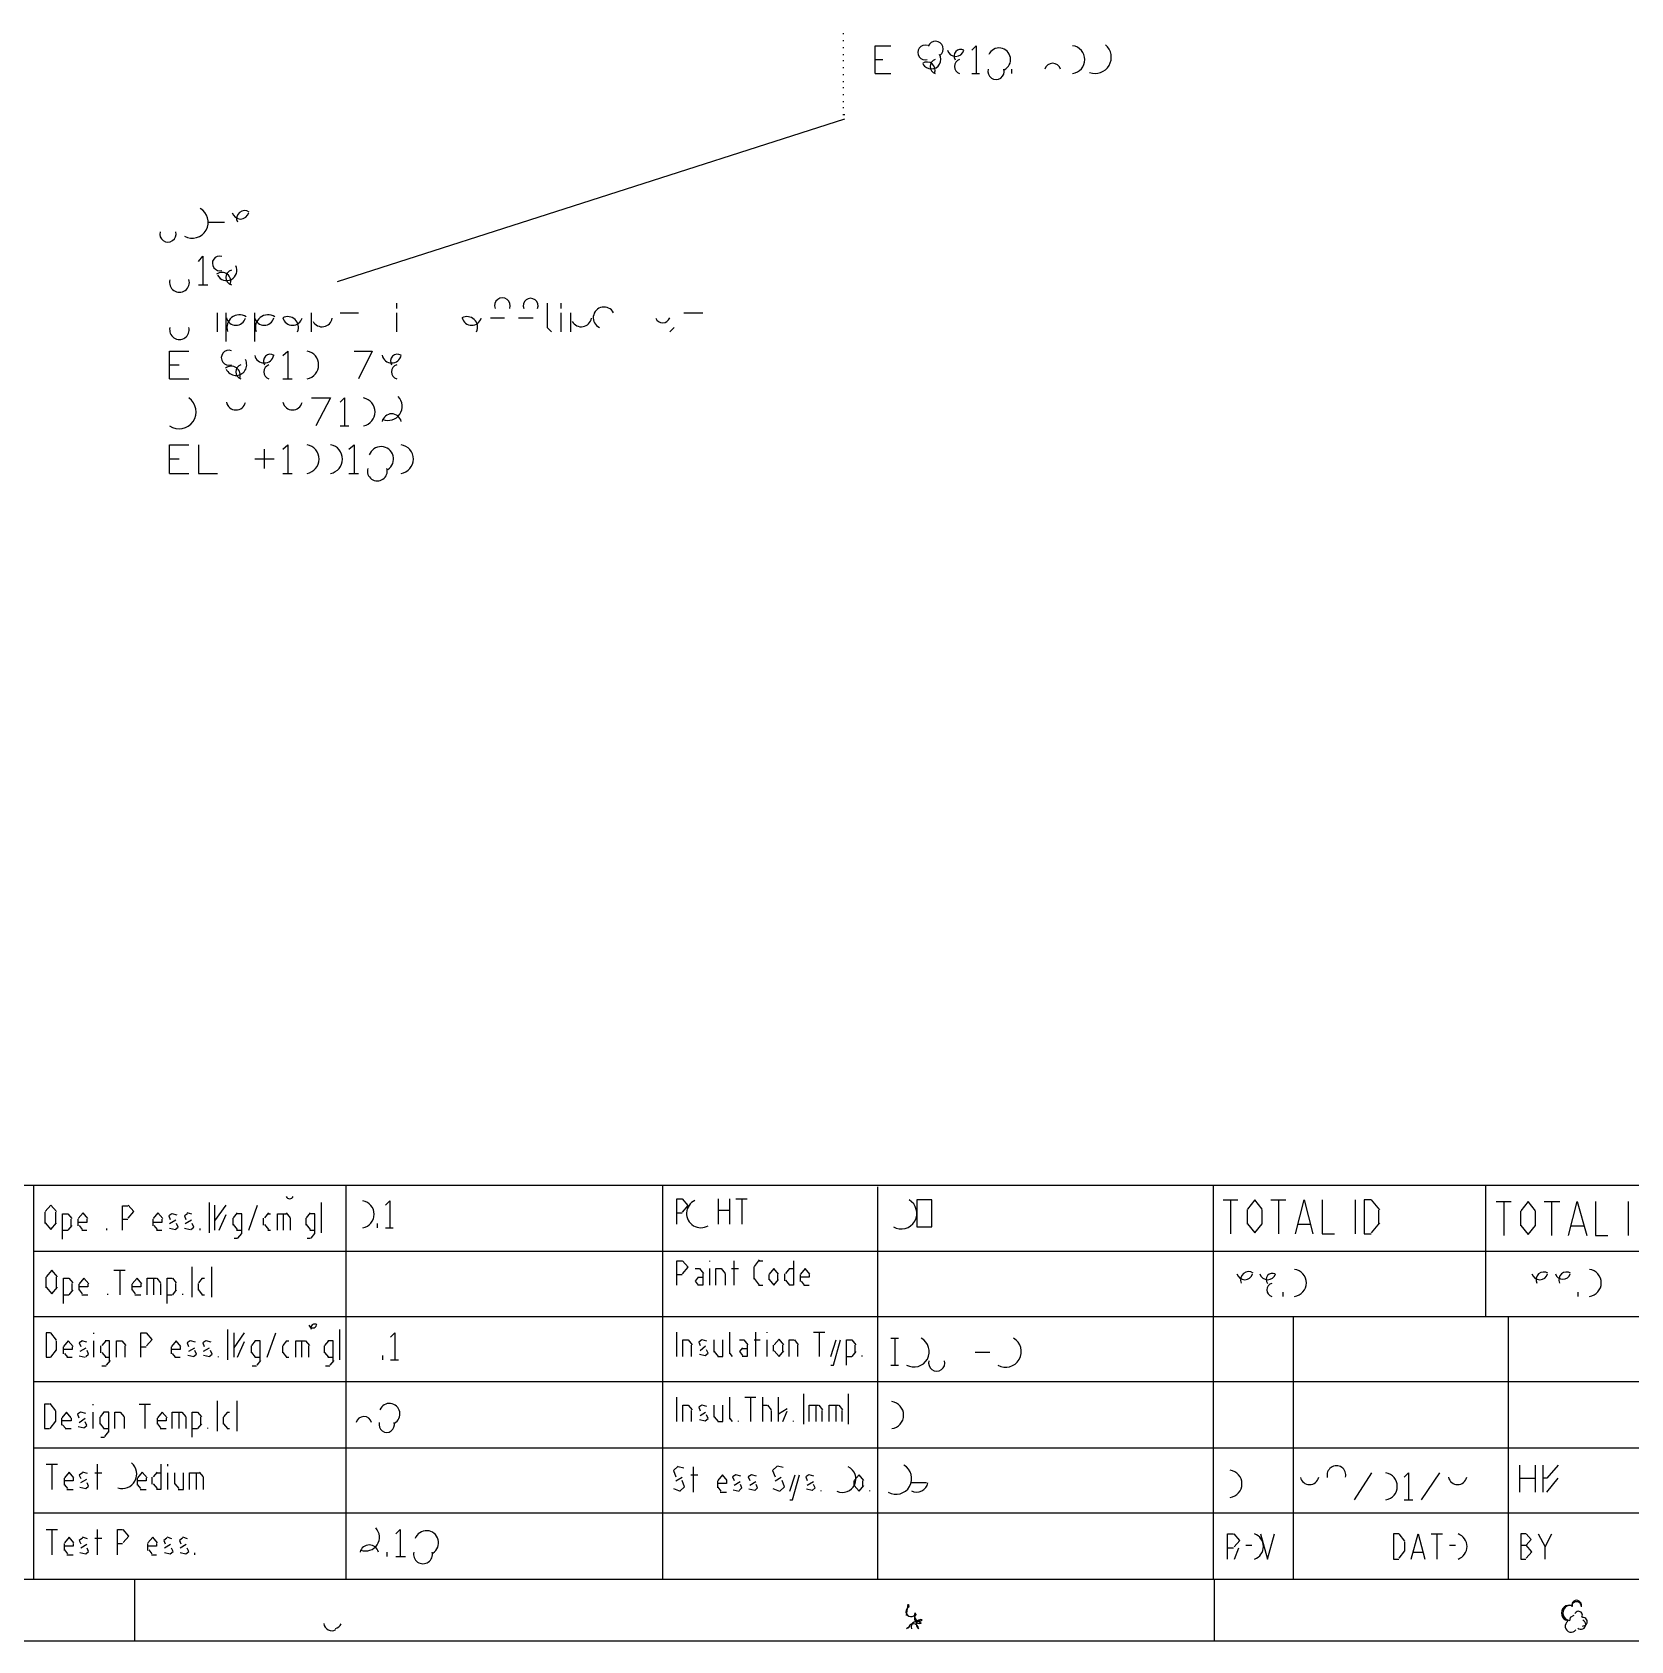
# Model space of a CAD drawing. Header units: millimetres. Extents: x 35 to 1147, y 31 to 824.
# Drawn here: x 318.5 to 539, y 31 to 252.9 of the extents above; entities that cross this region are included whole.
import ezdxf

# ---------------------------------------------------------------- set-up
doc = ezdxf.new("R2010")
doc.units = ezdxf.units.MM
for name, color, linetype in [('ARCS', 4, 'Continuous'), ('CURVES', 6, 'Continuous'), ('LINES', 7, 'Continuous'), ('RECTANGLES', 3, 'Continuous')]:
    doc.layers.add(name, color=color, linetype=linetype)

msp = doc.modelspace()

# ---------------------------------------------------------------- linework, layer by layer
at = {"layer": 'ARCS'}
for centre, radius, start, end in [((310.33, 337.69), 134.11, 150.0914, 150.0914), ((544.81, 252.76), 136.52, 150.049, 150.049), ((485.74, 286.93), 68.24, 150.0083, 150.0083), ((488.89, 259.3), 59.66, 150.2766, 150.2766), ((463.36, 274.69), 29.82, 149.4614, 149.4614), ((441.7, 250.15), 1.01, 72.1213, 286.8584), ((443.11, 250.63), 1.07, 307.2348, 157.9321), ((461.8, 249.16), 1.93, 277.125, 82.875), ((465.13, 249.49), 2.24, 250.2011, 49.6669), ((430.45, 240.97), 9.43, 210.4008, 210.4008), ((430.51, 240.85), 9.48, 210.2173, 210.2173), ((430.69, 240.73), 9.43, 210.4008, 210.4008), ((430.81, 240.37), 9.43, 210.4008, 210.4008), ((430.93, 240.64), 9.44, 210.5579, 210.5579), ((441.97, 247.72), 1.11, 336.6148, 124.1597), ((442.54, 249.19), 1.32, 208.9264, 31.185), ((443.38, 248.2), 1.01, 107.354, 252.646), ((445.9, 250.78), 1.18, 194.7436, 345.2564), ((446.59, 249.67), 0.917, 60.9454, 214.2157), ((446.74, 248.2), 1.01, 107.354, 252.646), ((451.9, 249.19), 1.58, 296.0535, 155.2976), ((459.28, 247.54), 1.12, 15.5241, 164.4759), ((451.48, 247.54), 1.12, 164.4759, 15.5241), ((426.31, 238.66), 4.73, 209.6547, 209.6547), ((426.34, 238.54), 4.76, 209.4759, 209.4759), ((426.55, 238.42), 4.73, 209.6547, 209.6547), ((426.67, 238.06), 4.73, 209.6547, 209.6547), ((426.79, 238.39), 4.71, 209.3379, 209.3379), ((342.31, 230.02), 7.29, 0.4716, 0.4716), ((345.91, 229.9), 3.57, 359.0371, 359.0371), ((342.31, 223.78), 7.23, 180.4755, 180.4755), ((333.88, 228.46), 1.95, 56.3099, 56.3099), ((334.51, 229.15), 0.895, 50.4403, 50.4403), ((342.34, 222.67), 6.06, 359.7164, 359.7164), ((340.6, 226.72), 2.2, 240.6422, 60.6422), ((350.71, 228.4), 1.95, 306.8699, 306.8699), ((333.85, 225.37), 1.88, 128.5169, 128.5169), ((333.4, 226.12), 0.865, 123.6901, 123.6901), ((338.68, 223.9), 3.6, 179.0452, 179.0452), ((347.26, 228.34), 1.18, 194.7436, 345.2564), ((347.83, 227.23), 1.11, 54.8658, 204.6769), ((350.68, 225.28), 1.9, 235.3048, 235.3048), ((351.16, 227.59), 0.89, 302.6192, 302.6192), ((337.24, 225.1), 1.12, 164.4759, 15.5241), ((345.28, 222.58), 2.88, 358.8065, 358.8065), ((350.05, 224.62), 0.872, 229.1849, 229.1849), ((336.22, 219.7), 3.06, 91.1233, 91.1233), ((336.34, 221.17), 1.47, 87.6627, 87.6627), ((342.28, 216.49), 6, 179.7135, 179.7135), ((344.38, 221.05), 1.01, 73.1416, 287.8787), ((348.34, 219.49), 3.09, 271.1124, 271.1124), ((344.71, 218.59), 1.21, 338.4287, 127.875), ((345.34, 220.09), 1.42, 208.706, 26.5651), ((346.3, 219.1), 1.06, 106.3895, 253.6105), ((339.25, 216.58), 2.97, 178.8427, 178.8427), ((338.83, 218.44), 1.37, 165.0686, 15.5928), ((348.22, 217.99), 1.47, 267.6627, 267.6627), ((383.38, 215.2), 1.08, 340.56, 199.44), ((387.28, 215.2), 1.03, 339.444, 200.556), ((346.63, 213.88), 1.37, 194.9314, 344.4072), ((347.11, 212.23), 1.73, 57.875, 198.9967), ((350.53, 213.88), 1.37, 195.5928, 345.0686), ((351.04, 212.23), 1.72, 56.9293, 199.29), ((353.77, 212.23), 1.48, 334.9831, 118.1416), ((354.43, 213.88), 1.37, 194.9314, 344.4072), ((358.51, 213.73), 1.43, 208.8557, 349.8245), ((378.49, 212.23), 1.48, 334.9831, 118.1416), ((379.15, 213.88), 1.37, 194.9314, 344.4072), ((394.27, 213.73), 1.43, 208.8557, 349.8245), ((397.39, 213.55), 1.48, 28.1416, 244.9831), ((405.49, 213.88), 1.03, 201.1613, 340.0169), ((338.83, 211.9), 1.35, 167.4712, 13.0919), ((345.64, 208.03), 1.03, 68.8387, 289.9831), ((356.08, 207.04), 1.95, 280.6197, 79.3803), ((345.97, 205.6), 1.26, 340.4269, 129.4007), ((346.63, 207.07), 1.48, 205.0169, 28.1416), ((347.62, 206.08), 1.01, 107.354, 252.646), ((350.53, 208.66), 1.35, 193.0919, 347.4712), ((351.37, 207.55), 0.957, 57.8043, 212.1957), ((351.52, 206.08), 1.03, 110.556, 249.444), ((368.11, 208.66), 1.35, 192.5288, 346.9081), ((368.92, 207.55), 0.962, 59.3493, 211.2637), ((369.1, 206.08), 1.01, 107.354, 252.646), ((338.8, 200.56), 2.33, 235.4915, 55.4915), ((363.88, 200.56), 1.95, 280.6197, 79.3803), ((367.6, 201.34), 1.96, 248.1986, 43.5312), ((346.63, 202.18), 1.35, 192.5288, 346.9081), ((354.43, 202.18), 1.35, 192.5288, 346.9081), ((368.11, 198.94), 1.35, 13.0919, 167.4712), ((356.08, 194.05), 2.01, 280.1543, 79.5401), ((359.32, 194.05), 2.01, 280.1543, 79.5401), ((366.64, 194.05), 1.72, 303.0707, 160.71), ((369.1, 194.05), 2, 278.4889, 81.2538), ((366.13, 192.4), 1.37, 164.4072, 14.9314), ((354.04, 92.5), 0.513, 200.556, 339.444), ((363.82, 89.86), 1.88, 279.1623, 80.8377), ((410.74, 89.95), 1.96, 114.121, 301.4768), ((438.4, 89.98), 2.15, 239.8586, 59.8586), ((492.4, 80.38), 1.88, 277.3524, 82.6476), ((533.08, 80.38), 1.88, 277.3524, 82.6476), ((485.77, 81.94), 1.12, 195.9454, 344.876), ((486.31, 80.83), 1.11, 54.8658, 204.6769), ((488.95, 81.94), 1.12, 195.124, 344.0546), ((489.61, 80.83), 0.879, 64.29, 216.4692), ((489.76, 79.42), 0.931, 104.9314, 255.0686), ((526.48, 81.94), 1.12, 195.5241, 344.4759), ((527.02, 80.83), 1.06, 56.3099, 206.5651), ((529.66, 81.94), 1.06, 196.3895, 343.6105), ((530.17, 80.83), 1.06, 57.8043, 205.9065), ((357.22, 74.74), 0.569, 198.4349, 341.5651), ((357.49, 74.17), 0.541, 55.3048, 200.2249), ((440.14, 70.9), 2.12, 241.2602, 61.2602), ((452.8, 70.9), 2.15, 239.8586, 59.8586), ((443.29, 69.34), 1.12, 164.0546, 15.124), ((367.81, 62.32), 1.44, 297.6995, 156.9487), ((436.84, 62.14), 1.88, 277.3524, 82.6476), ((364.27, 60.82), 1.12, 15.9454, 164.876), ((367.42, 60.82), 1.06, 163.6105, 16.3895), ((330.94, 54.01), 2, 252.7839, 49.8208), ((430.3, 53.32), 1.85, 245.0952, 65.0952), ((437.68, 53.38), 2.15, 239.8586, 59.8586), ((483.52, 52.66), 1.88, 277.3524, 82.6476), ((494.71, 53.86), 1.3, 193.707, 346.9081), ((498.43, 53.86), 1.3, 346.9081, 193.707), ((504.94, 52.3), 1.88, 279.1623, 80.8377), ((515.14, 53.86), 1.3, 193.3925, 346.6075), ((440.53, 53.11), 1.58, 243.0042, 348.6901), ((364.54, 45.28), 1.88, 249.0755, 43.4518), ((372.91, 44.53), 1.67, 302.125, 159.7751), ((486.52, 44.02), 1.84, 289.0256, 70.9744), ((514.6, 44.02), 1.84, 289.0256, 70.9744), ((365.02, 42.94), 1.3, 13.3925, 166.6075), ((372.43, 42.94), 1.3, 166.293, 13.0919), ((439.75, 35.05), 0.702, 109.7989, 339.7751), ((440.17, 35.92), 0.76, 171.573, 189.8658), ((530.53, 34.84), 1.07, 67.8906, 258.9965), ((530.71, 34.84), 1.05, 71.0296, 262.0928), ((531.55, 35.92), 0.671, 350.1342, 190.7843), ((531.55, 35.74), 0.663, 355.0303, 185.4403), ((359.86, 33.52), 1.12, 186.009, 299.3578), ((360.1, 33.85), 1.17, 283.0919, 333.4349), ((440.08, 32.62), 0.722, 4.7636, 175.2364), ((440.53, 32.92), 0.761, 37.3039, 199.179), ((440.89, 34.45), 0.691, 145.6197, 304.3803), ((440.92, 34.12), 0.707, 128.6598, 291.8014), ((441.13, 33.28), 0.652, 75.9638, 241.1892), ((530.8, 33.01), 0.82, 122.6192, 323.1301), ((531.82, 34.54), 0.537, 330.9454, 156.8014), ((532.15, 33.25), 0.658, 228.1798, 67.6199), ((532.42, 33.64), 0.603, 264.2894, 95.7106)]:
    msp.add_arc(centre, radius, start, end, dxfattribs=at)
at = {"layer": 'CURVES'}
for p, q in [((434.8, 247.24), (434.8, 251.08)), ((434.8, 251.08), (436.96, 251.08)), ((448.12, 250.48), (448.72, 251.08)), ((448.72, 251.08), (448.72, 247.24)), ((341.44, 221.32), (342.04, 222.04)), ((342.04, 222.04), (342.04, 218.08)), ((389.56, 215.56), (389.56, 212.2)), ((389.56, 212.2), (390.16, 211.6)), ((337.48, 205.12), (337.48, 208.96)), ((337.48, 208.96), (340.12, 208.96)), ((353.08, 208.36), (353.8, 208.96)), ((353.8, 208.96), (353.8, 205.12)), ((362.92, 208.96), (365.44, 208.96)), ((365.44, 208.96), (363.52, 205.12)), ((357.04, 202.48), (359.68, 202.48)), ((359.68, 202.48), (357.64, 198.64)), ((361, 201.88), (361.6, 202.48)), ((361.6, 202.48), (361.6, 198.64)), ((337.48, 192.04), (337.48, 196)), ((337.48, 196), (340.12, 196)), ((341.44, 196), (341.44, 192.04)), ((353.08, 195.4), (353.8, 196)), ((353.8, 196), (353.8, 192.04)), ((362.2, 195.4), (362.92, 196)), ((362.92, 196), (362.92, 192.04)), ((341.44, 192.04), (344.08, 192.04)), ((321.1, 91.12), (320.32, 90.22)), ((321.88, 90.22), (321.1, 91.12)), ((331, 87.64), (331, 91)), ((331, 91), (331.72, 91)), ((332.56, 90.22), (331.78, 91.12)), ((342.94, 91.46), (342.94, 87.3)), ((358.42, 87.3), (358.42, 91.46)), ((367.24, 91.12), (367.84, 91.72)), ((367.84, 91.72), (367.84, 88)), ((407.44, 88.48), (407.44, 91.96)), ((407.44, 91.96), (408.16, 91.96)), ((409, 91.06), (408.22, 91.96)), ((408.22, 90.16), (409, 91.06)), ((487.18, 91.84), (486.16, 90.58)), ((488.2, 90.58), (487.18, 91.84)), ((492.76, 87.16), (493.96, 91.84)), ((493.96, 91.84), (495.16, 87.16)), ((496.48, 91.84), (496.48, 87.16)), ((503.2, 91.84), (502.24, 91.84)), ((502.24, 91.84), (502.24, 87.16)), ((504.4, 90.46), (503.26, 91.84)), ((524.86, 91.6), (523.84, 90.34)), ((525.88, 90.34), (524.86, 91.6)), ((530.44, 86.92), (531.64, 91.6)), ((531.64, 91.6), (532.96, 86.92)), ((534.16, 91.6), (534.16, 86.92)), ((322.72, 86.44), (322.72, 89.92)), ((322.72, 89.92), (323.44, 89.92)), ((324.04, 89.26), (323.5, 89.92)), ((325.54, 90.04), (324.88, 89.26)), ((326.2, 89.26), (325.54, 90.04)), ((326.08, 89.2), (326.08, 88.72)), ((331.78, 89.32), (332.56, 90.22)), ((335.86, 90.04), (335.2, 89.26)), ((336.52, 89.26), (335.86, 90.04)), ((336.4, 89.2), (336.4, 88.72)), ((337.8, 89.92), (337.38, 89.62)), ((337.38, 89.62), (337.57, 89.14)), ((338.52, 89.73), (337.84, 89.92)), ((339.96, 89.92), (339.54, 89.62)), ((339.54, 89.62), (339.73, 89.14)), ((340.56, 89.85), (339.88, 90.04)), ((346.78, 90.04), (346.24, 89.38)), ((347.44, 89.92), (346.72, 89.92)), ((347.44, 87.16), (347.44, 89.92)), ((351.1, 90.04), (350.56, 89.38)), ((352.36, 87.64), (352.36, 89.92)), ((352.36, 89.92), (353.56, 89.92)), ((354.16, 89.38), (353.62, 90.04)), ((356.86, 90.04), (356.32, 89.38)), ((357.52, 89.92), (356.8, 89.92)), ((357.52, 87.16), (357.52, 89.92)), ((320.32, 88.66), (321.1, 87.76)), ((321.1, 87.76), (321.88, 88.66)), ((323.5, 87.64), (324.04, 88.3)), ((326.08, 88.72), (324.88, 88.72)), ((325, 88.3), (325.42, 87.76)), ((336.4, 88.72), (335.2, 88.72)), ((335.32, 88.3), (335.74, 87.76)), ((337.47, 87.95), (338.29, 87.77)), ((338.26, 87.76), (338.67, 88.09)), ((338.67, 88.09), (338.45, 88.56)), ((339.51, 87.95), (340.33, 87.77)), ((340.42, 87.76), (340.83, 88.09)), ((340.83, 88.09), (340.61, 88.56)), ((346.24, 88.42), (346.78, 87.76)), ((346.9, 86.56), (347.44, 87.22)), ((350.56, 88.42), (351.1, 87.76)), ((356.32, 88.42), (356.86, 87.76)), ((356.98, 86.56), (357.52, 87.22)), ((486.16, 88.54), (487.18, 87.28)), ((487.18, 87.28), (488.2, 88.54)), ((496.48, 87.16), (498.16, 87.16)), ((503.26, 87.28), (504.4, 88.66)), ((523.84, 88.3), (524.86, 87.04)), ((524.86, 87.04), (525.88, 88.3)), ((534.16, 86.92), (535.84, 86.92)), ((340.54, 82.58), (340.54, 78.42)), ((343.3, 78.42), (343.3, 82.58)), ((407.44, 80.08), (407.44, 83.44)), ((407.44, 83.44), (408.16, 83.44)), ((409, 82.54), (408.22, 83.44)), ((408.22, 81.64), (409, 82.54)), ((411.16, 81.7), (410.62, 82.36)), ((412.84, 80.08), (412.84, 82.36)), ((412.84, 82.36), (413.56, 82.36)), ((414.16, 81.7), (413.62, 82.36)), ((418.78, 83.56), (418.12, 82.66)), ((420.82, 82.36), (420.16, 81.58)), ((421.48, 81.58), (420.82, 82.36)), ((422.98, 82.36), (422.44, 81.7)), ((423.52, 83.44), (423.52, 80.08)), ((425.14, 82.36), (424.48, 81.58)), ((425.8, 81.58), (425.14, 82.36)), ((321.22, 82.12), (320.44, 81.22)), ((322, 81.22), (321.22, 82.12)), ((322.84, 77.56), (322.84, 81.04)), ((322.84, 81.04), (323.56, 81.04)), ((324.16, 80.38), (323.62, 81.04)), ((325.66, 81.04), (325, 80.26)), ((326.32, 80.26), (325.66, 81.04)), ((326.2, 80.2), (326.2, 79.84)), ((332.98, 81.04), (332.32, 80.26)), ((333.64, 80.26), (332.98, 81.04)), ((333.52, 80.2), (333.52, 79.84)), ((334.36, 78.76), (334.36, 81.04)), ((334.36, 81.04), (335.68, 81.04)), ((336.28, 80.38), (335.74, 81.04)), ((337.12, 77.56), (337.12, 81.04)), ((337.12, 81.04), (337.84, 81.04)), ((338.44, 80.38), (337.9, 81.04)), ((341.98, 81.04), (341.44, 80.38)), ((410.38, 81.16), (409.96, 80.62)), ((409.96, 80.62), (410.38, 80.08)), ((411.04, 80.08), (410.32, 80.08)), ((411.04, 81.64), (411.04, 80.08)), ((418.12, 80.98), (418.78, 80.08)), ((420.16, 80.86), (420.82, 80.08)), ((420.82, 80.08), (421.48, 80.86)), ((422.44, 80.74), (422.98, 80.08)), ((423.52, 80.08), (422.92, 80.08)), ((425.68, 81.16), (424.48, 81.16)), ((424.6, 80.62), (425.02, 80.08)), ((425.68, 81.52), (425.68, 81.16)), ((320.44, 79.78), (321.22, 78.88)), ((321.22, 78.88), (322, 79.78)), ((323.62, 78.76), (324.16, 79.42)), ((326.2, 79.84), (325, 79.84)), ((325, 79.42), (325.42, 78.88)), ((333.52, 79.84), (332.32, 79.84)), ((332.32, 79.42), (332.74, 78.88)), ((337.9, 78.76), (338.44, 79.42)), ((341.44, 79.42), (341.98, 78.76)), ((321.04, 73.48), (320.44, 73.48)), ((320.44, 73.48), (320.44, 70.12)), ((321.88, 72.46), (321.1, 73.48)), ((333.52, 70.12), (333.52, 73.48)), ((333.52, 73.48), (334.24, 73.48)), ((335.08, 72.58), (334.3, 73.48)), ((345.46, 73.94), (345.46, 69.78)), ((360.94, 69.78), (360.94, 73.94)), ((367.96, 72.88), (368.56, 73.48)), ((368.56, 73.48), (368.56, 69.76)), ((321.1, 70.12), (321.88, 71.14)), ((323.5, 72.4), (322.84, 71.62)), ((324.04, 71.2), (322.84, 71.2)), ((324.16, 71.62), (323.5, 72.4)), ((324.04, 71.56), (324.04, 71.2)), ((325.44, 72.4), (325.02, 72.1)), ((325.02, 72.1), (325.21, 71.62)), ((326.04, 72.21), (325.36, 72.4)), ((326.31, 70.57), (326.09, 71.04)), ((328.66, 72.4), (328.12, 71.74)), ((329.2, 72.4), (328.6, 72.4)), ((329.2, 69.64), (329.2, 72.4)), ((330.16, 70.12), (330.16, 72.4)), ((330.16, 72.4), (330.88, 72.4)), ((331.48, 71.74), (330.94, 72.4)), ((334.3, 71.68), (335.08, 72.58)), ((338.38, 72.4), (337.72, 71.62)), ((338.92, 71.2), (337.72, 71.2)), ((339.04, 71.62), (338.38, 72.4)), ((338.92, 71.56), (338.92, 71.2)), ((340.32, 72.4), (339.9, 72.1)), ((339.9, 72.1), (340.09, 71.62)), ((341.04, 72.21), (340.36, 72.4)), ((341.19, 70.57), (340.97, 71.04)), ((342.48, 72.4), (342.06, 72.1)), ((342.06, 72.1), (342.25, 71.62)), ((343.2, 72.21), (342.52, 72.4)), ((343.35, 70.57), (343.13, 71.04)), ((349.3, 72.4), (348.76, 71.74)), ((349.96, 72.4), (349.24, 72.4)), ((349.96, 69.64), (349.96, 72.4)), ((353.62, 72.4), (353.08, 71.74)), ((354.88, 70.12), (354.88, 72.4)), ((354.88, 72.4), (356.2, 72.4)), ((356.8, 71.74), (356.26, 72.4)), ((359.38, 72.4), (358.84, 71.74)), ((360.04, 72.4), (359.32, 72.4)), ((360.04, 69.64), (360.04, 72.4)), ((408.28, 70.24), (408.28, 72.52)), ((408.28, 72.52), (409, 72.52)), ((409.6, 71.86), (409.06, 72.52)), ((410.88, 72.52), (410.46, 72.22)), ((410.46, 72.22), (410.65, 71.74)), ((411.6, 72.33), (410.92, 72.52)), ((411.75, 70.69), (411.53, 71.16)), ((413.8, 70.24), (413.8, 72.52)), ((416.5, 71.44), (416.08, 70.9)), ((417.28, 71.86), (416.74, 72.52)), ((417.16, 71.8), (417.16, 70.24)), ((421.54, 72.64), (420.88, 71.86)), ((422.2, 71.86), (421.54, 72.64)), ((422.92, 70.24), (422.92, 72.52)), ((422.92, 72.52), (423.64, 72.52)), ((424.24, 71.86), (423.7, 72.52)), ((429.04, 69.04), (430, 72.52)), ((430.84, 69.04), (430.84, 72.52)), ((430.84, 72.52), (431.56, 72.52)), ((432.16, 71.86), (431.62, 72.52)), ((322.96, 70.66), (323.38, 70.12)), ((324.99, 70.31), (325.81, 70.13)), ((325.9, 70.24), (326.31, 70.57)), ((328.12, 70.78), (328.66, 70.12)), ((328.78, 69.04), (329.32, 69.7)), ((337.84, 70.66), (338.26, 70.12)), ((339.99, 70.43), (340.81, 70.25)), ((340.78, 70.24), (341.19, 70.57)), ((342.15, 70.43), (342.97, 70.25)), ((342.94, 70.24), (343.35, 70.57)), ((348.76, 70.78), (349.3, 70.12)), ((349.54, 69.04), (350.08, 69.7)), ((353.08, 70.78), (353.62, 70.12)), ((358.84, 70.78), (359.38, 70.12)), ((359.62, 69.04), (360.16, 69.7)), ((410.55, 70.55), (411.37, 70.37)), ((411.34, 70.36), (411.75, 70.69)), ((412.6, 70.9), (413.14, 70.24)), ((413.08, 70.24), (413.8, 70.24)), ((414.76, 70.66), (415.06, 70.24)), ((416.08, 70.9), (416.5, 70.36)), ((417.16, 70.24), (416.44, 70.24)), ((420.88, 71.02), (421.54, 70.24)), ((421.54, 70.24), (422.2, 71.02)), ((428.68, 69.04), (429.04, 69.04)), ((431.62, 70.24), (432.16, 70.9)), ((424.9, 65.06), (424.9, 60.9)), ((431.14, 60.9), (431.14, 65.06)), ((320.92, 63.64), (320.2, 63.64)), ((320.2, 63.64), (320.2, 60.28)), ((321.76, 62.74), (320.98, 63.76)), ((323.26, 62.56), (322.6, 61.78)), ((323.92, 61.78), (323.26, 62.56)), ((325.2, 62.56), (324.78, 62.26)), ((324.78, 62.26), (324.97, 61.78)), ((325.92, 62.37), (325.24, 62.56)), ((328.42, 62.56), (327.88, 61.9)), ((329.08, 62.56), (328.36, 62.56)), ((329.08, 59.8), (329.08, 62.56)), ((329.92, 60.28), (329.92, 62.56)), ((329.92, 62.56), (330.64, 62.56)), ((331.24, 61.9), (330.7, 62.56)), ((336.46, 62.56), (335.8, 61.78)), ((337.12, 61.78), (336.46, 62.56)), ((337.84, 60.28), (337.84, 62.56)), ((337.84, 62.56), (339.16, 62.56)), ((339.76, 61.9), (339.22, 62.56)), ((340.6, 59.08), (340.6, 62.56)), ((340.6, 62.56), (341.32, 62.56)), ((341.92, 61.9), (341.38, 62.56)), ((344.02, 64.1), (344.02, 59.94)), ((345.46, 62.56), (344.92, 61.9)), ((346.78, 59.94), (346.78, 64.1)), ((408.28, 61.24), (408.28, 63.52)), ((408.28, 63.52), (409, 63.52)), ((409.6, 62.86), (409.06, 63.52)), ((410.88, 63.52), (410.46, 63.22)), ((410.46, 63.22), (410.65, 62.74)), ((411.6, 63.33), (410.92, 63.52)), ((411.75, 61.69), (411.53, 62.16)), ((413.8, 61.24), (413.8, 63.52)), ((420.52, 62.86), (419.98, 63.52)), ((425.68, 61.24), (425.68, 63.52)), ((425.68, 63.52), (427, 63.52)), ((427.6, 62.86), (427.06, 63.52)), ((428.44, 61.24), (428.44, 63.52)), ((428.44, 63.52), (429.76, 63.52)), ((430.36, 62.86), (429.82, 63.52)), ((320.98, 60.28), (321.76, 61.3)), ((323.92, 61.36), (322.6, 61.36)), ((322.72, 60.82), (323.14, 60.28)), ((323.92, 61.72), (323.92, 61.36)), ((324.87, 60.59), (325.69, 60.41)), ((325.66, 60.4), (326.07, 60.73)), ((326.07, 60.73), (325.85, 61.2)), ((327.88, 60.94), (328.42, 60.28)), ((337, 61.36), (335.8, 61.36)), ((335.8, 60.94), (336.22, 60.4)), ((337, 61.72), (337, 61.36)), ((341.38, 60.28), (341.92, 60.94)), ((344.92, 60.94), (345.46, 60.28)), ((410.55, 61.55), (411.37, 61.37)), ((411.34, 61.36), (411.75, 61.69)), ((412.6, 61.9), (413.14, 61.24)), ((413.08, 61.24), (413.8, 61.24)), ((414.76, 61.66), (415.06, 61.24)), ((328.54, 59.2), (329.08, 59.86)), ((323.62, 54.28), (322.96, 53.5)), ((324.28, 53.5), (323.62, 54.28)), ((324.16, 53.44), (324.16, 53.08)), ((325.44, 54.16), (325.02, 53.86)), ((325.02, 53.86), (325.21, 53.38)), ((326.16, 54.09), (325.48, 54.28)), ((333.7, 54.28), (333.04, 53.5)), ((334.36, 53.5), (333.7, 54.28)), ((334.24, 53.44), (334.24, 53.08)), ((335.74, 54.28), (335.2, 53.62)), ((336.28, 55.36), (336.28, 51.88)), ((339.4, 51.88), (339.4, 54.16)), ((340.24, 51.88), (340.24, 54.16)), ((340.24, 54.16), (341.56, 54.16)), ((342.16, 53.62), (341.62, 54.28)), ((407.62, 55.12), (406.98, 54.52)), ((406.98, 54.52), (407.32, 53.64)), ((408.41, 54.81), (407.64, 55)), ((413.74, 53.92), (413.08, 53.14)), ((414.4, 53.14), (413.74, 53.92)), ((415.56, 53.92), (415.14, 53.62)), ((415.14, 53.62), (415.33, 53.14)), ((416.28, 53.73), (415.6, 53.92)), ((417.72, 53.92), (417.3, 53.62)), ((417.3, 53.62), (417.49, 53.14)), ((418.44, 53.73), (417.76, 53.92)), ((421.3, 55.12), (420.66, 54.52)), ((420.66, 54.52), (421, 53.64)), ((422.09, 54.93), (421.32, 55.12)), ((423.4, 50.44), (424.36, 53.92)), ((425.64, 53.92), (425.22, 53.62)), ((425.22, 53.62), (425.41, 53.14)), ((426.36, 53.73), (425.68, 53.92)), ((432.58, 53.92), (431.92, 53.14)), ((433.24, 53.14), (432.58, 53.92)), ((507.76, 53.56), (508.36, 54.16)), ((508.36, 54.16), (508.36, 50.44)), ((527.44, 53.44), (526.96, 53.44)), ((529, 55.24), (527.44, 53.44)), ((324.16, 53.08), (322.96, 53.08)), ((322.96, 52.54), (323.38, 52)), ((325.11, 52.19), (325.93, 52.01)), ((325.9, 52), (326.31, 52.33)), ((326.31, 52.33), (326.09, 52.8)), ((334.24, 53.08), (333.04, 53.08)), ((333.04, 52.54), (333.46, 52)), ((335.2, 52.66), (335.74, 52)), ((336.28, 51.88), (335.68, 51.88)), ((338.2, 52.66), (338.74, 52)), ((338.68, 51.88), (339.4, 51.88)), ((406.99, 52.03), (407.91, 51.64)), ((407.86, 51.64), (408.5, 52.24)), ((408.5, 52.24), (408.16, 53.12)), ((414.28, 52.72), (413.08, 52.72)), ((413.08, 52.18), (413.5, 51.64)), ((414.28, 53.08), (414.28, 52.72)), ((415.23, 51.83), (416.05, 51.65)), ((416.02, 51.76), (416.43, 52.09)), ((416.43, 52.09), (416.21, 52.56)), ((417.39, 51.95), (418.21, 51.77)), ((418.18, 51.76), (418.59, 52.09)), ((418.59, 52.09), (418.37, 52.56)), ((420.67, 52.03), (421.59, 51.64)), ((421.66, 51.64), (422.3, 52.24)), ((422.3, 52.24), (421.96, 53.12)), ((425.31, 51.95), (426.13, 51.77)), ((426.1, 51.76), (426.51, 52.09)), ((426.51, 52.09), (426.29, 52.56)), ((431.92, 52.42), (432.58, 51.64)), ((432.58, 51.64), (433.24, 52.42)), ((423.04, 50.44), (423.4, 50.44)), ((323.62, 45.28), (322.96, 44.5)), ((324.28, 44.5), (323.62, 45.28)), ((324.16, 44.44), (324.16, 44.08)), ((325.44, 45.16), (325.02, 44.86)), ((325.02, 44.86), (325.21, 44.38)), ((326.16, 45.09), (325.48, 45.28)), ((330.28, 42.88), (330.28, 46.36)), ((330.28, 46.36), (331, 46.36)), ((331.84, 45.46), (331.06, 46.36)), ((331.06, 44.56), (331.84, 45.46)), ((335.14, 45.28), (334.48, 44.5)), ((335.8, 44.5), (335.14, 45.28)), ((335.68, 44.44), (335.68, 44.08)), ((337.08, 45.16), (336.66, 44.86)), ((336.66, 44.86), (336.85, 44.38)), ((337.8, 45.09), (337.12, 45.28)), ((339.24, 45.16), (338.82, 44.86)), ((338.82, 44.86), (339.01, 44.38)), ((339.96, 45.09), (339.28, 45.28)), ((368.68, 45.76), (369.28, 46.36)), ((369.28, 46.36), (369.28, 42.64)), ((483.4, 42.28), (483.4, 45.76)), ((483.4, 45.76), (484.24, 45.76)), ((485.08, 44.86), (484.3, 45.76)), ((484.3, 43.96), (485.08, 44.86)), ((487.96, 45.76), (488.92, 42.28)), ((488.92, 42.28), (489.88, 45.76)), ((507.04, 45.76), (506.32, 45.76)), ((506.32, 45.76), (506.32, 42.28)), ((507.88, 44.74), (507.1, 45.76)), ((508.72, 42.28), (509.68, 45.76)), ((509.68, 45.76), (510.64, 42.28)), ((524.56, 45.76), (523.84, 45.76)), ((523.84, 45.76), (523.84, 42.28)), ((525.28, 44.98), (524.62, 45.76)), ((524.62, 44.2), (525.28, 44.98)), ((526.24, 45.76), (527.2, 43.96)), ((527.2, 43.96), (528.16, 45.76)), ((324.16, 44.08), (322.96, 44.08)), ((322.96, 43.54), (323.38, 43)), ((325.11, 43.19), (325.93, 43.01)), ((325.9, 43), (326.31, 43.33)), ((326.31, 43.33), (326.09, 43.8)), ((335.68, 44.08), (334.48, 44.08)), ((334.6, 43.54), (335.02, 43)), ((336.75, 43.19), (337.57, 43.01)), ((337.54, 43), (337.95, 43.33)), ((337.95, 43.33), (337.73, 43.8)), ((338.91, 43.19), (339.73, 43.01)), ((339.7, 43), (340.11, 43.33)), ((340.11, 43.33), (339.89, 43.8)), ((507.1, 42.4), (507.88, 43.42)), ((525.4, 43.3), (524.62, 44.2)), ((524.62, 42.4), (525.4, 43.3)), ((530.68, 34.24), (530.56, 33.76)), ((531.16, 34.48), (530.68, 34.24))]:
    msp.add_line(p, q, dxfattribs=at)
at = {"layer": 'LINES'}
for p, q in [((430.36, 252.76), (430.48, 252.76)), ((430.36, 251.8), (430.48, 251.8)), ((430.36, 250.84), (430.48, 250.84)), ((430.36, 249.88), (430.48, 249.88)), ((430.36, 249.04), (430.48, 249.04)), ((434.8, 249.16), (435.88, 249.16)), ((430.36, 248.08), (430.48, 248.08)), ((430.36, 247.12), (430.48, 247.12)), ((434.8, 247.24), (436.96, 247.24)), ((448.12, 247.24), (449.2, 247.24)), ((453.64, 247.24), (453.64, 247.84)), ((430.36, 246.16), (430.48, 246.16)), ((430.36, 245.32), (430.48, 245.32)), ((430.36, 244.36), (430.48, 244.36)), ((430.36, 243.4), (430.48, 243.4)), ((430.36, 242.56), (430.48, 242.56)), ((360.64, 218.56), (430.6, 241)), ((430.36, 241.6), (430.6, 241.6)), ((342.88, 226.72), (345.04, 226.72)), ((341.44, 218.08), (342.76, 218.08)), ((368.8, 214.84), (368.8, 215.56)), ((391.48, 214.84), (391.48, 215.56)), ((344.08, 211.6), (344.08, 214.24)), ((345.28, 210.28), (345.28, 214.24)), ((349.24, 210.28), (349.24, 214.24)), ((357.04, 211.6), (357.04, 214.24)), ((361, 214.24), (363.52, 214.24)), ((368.8, 211.6), (368.8, 214.24)), ((381.76, 213.52), (383.68, 213.52)), ((385.6, 213.52), (387.64, 213.52)), ((391.48, 211.6), (391.48, 214.24)), ((392.8, 211.6), (392.8, 214.24)), ((408.4, 214.24), (411.04, 214.24)), ((406.48, 211.6), (407.08, 212.2)), ((337.48, 207.04), (338.8, 207.04)), ((337.48, 205.12), (340.12, 205.12)), ((353.08, 205.12), (354.4, 205.12)), ((361, 198.64), (362.2, 198.64)), ((350.56, 192.76), (350.56, 195.4)), ((337.48, 194.08), (338.8, 194.08)), ((349.24, 194.08), (351.88, 194.08)), ((337.48, 192.04), (340.12, 192.04)), ((353.08, 192.04), (354.4, 192.04)), ((362.2, 192.04), (363.52, 192.04)), ((52.24, 93.88), (1137.16, 93.88)), ((318.76, 39.52), (318.76, 93.88)), ((361.84, 39.52), (361.84, 93.88)), ((405.52, 39.52), (405.52, 93.88)), ((435.16, 39.4), (435.16, 93.64)), ((481.48, 39.52), (481.48, 93.88)), ((519.04, 75.76), (519.04, 93.88)), ((343.72, 87.64), (343.72, 91.12)), ((343.72, 88.96), (345.28, 91.12)), ((348.4, 87.64), (349.6, 91.12)), ((413.2, 88.48), (413.2, 91.96)), ((414.76, 88.48), (414.76, 91.96)), ((415.6, 91.96), (417.16, 91.96)), ((416.44, 88.48), (416.44, 91.96)), ((482.8, 91.84), (484.84, 91.84)), ((483.88, 87.16), (483.88, 91.84)), ((489.4, 91.84), (491.44, 91.84)), ((490.48, 87.16), (490.48, 91.84)), ((501.04, 87.16), (501.04, 91.84)), ((520.48, 91.6), (522.52, 91.6)), ((521.56, 86.92), (521.56, 91.6)), ((527.08, 91.6), (529.24, 91.6)), ((528.16, 86.92), (528.16, 91.6)), ((538.72, 86.92), (538.72, 91.6)), ((320.32, 88.6), (320.32, 90.16)), ((321.76, 88.6), (321.76, 90.16)), ((323.92, 88.24), (323.92, 89.2)), ((324.88, 88.24), (324.88, 89.2)), ((331, 89.2), (331.72, 89.2)), ((335.2, 88.24), (335.2, 89.2)), ((337.48, 88.6), (338.32, 89.08)), ((339.64, 88.6), (340.48, 89.08)), ((344.32, 87.64), (345.28, 89.8)), ((346.24, 88.36), (346.24, 89.32)), ((350.44, 88.36), (350.44, 89.32)), ((351.04, 89.92), (351.4, 89.92)), ((353.2, 87.64), (353.2, 89.92)), ((354.16, 87.64), (354.16, 89.32)), ((356.32, 88.36), (356.32, 89.32)), ((407.44, 90.04), (408.16, 90.04)), ((413.2, 90.4), (414.76, 90.4)), ((486.16, 88.48), (486.16, 90.52)), ((488.2, 88.48), (488.2, 90.52)), ((504.28, 88.6), (504.28, 90.4)), ((523.84, 88.24), (523.84, 90.28)), ((525.88, 88.24), (525.88, 90.28)), ((322.72, 87.64), (323.44, 87.64)), ((325.36, 87.64), (326.08, 87.64)), ((328.84, 87.64), (328.84, 87.88)), ((335.68, 87.64), (336.4, 87.64)), ((341.68, 87.64), (341.68, 87.88)), ((346.72, 87.64), (347.44, 87.64)), ((351.04, 87.64), (351.4, 87.64)), ((356.8, 87.64), (357.52, 87.64)), ((366.16, 88), (366.16, 88.6)), ((367.24, 88), (368.32, 88)), ((493.12, 88.48), (494.8, 88.48)), ((502.24, 87.16), (503.2, 87.16)), ((530.8, 88.24), (532.6, 88.24)), ((318.76, 84.76), (672.16, 84.76)), ((346.36, 86.56), (346.84, 86.56)), ((356.44, 86.56), (356.92, 86.56)), ((409.96, 82.36), (410.56, 82.36)), ((412, 83.32), (412, 83.44)), ((412, 80.08), (412, 82.36)), ((415, 82.36), (415.96, 82.36)), ((415.36, 80.08), (415.36, 83.44)), ((418.12, 80.92), (418.12, 82.6)), ((418.72, 83.44), (419.32, 83.44)), ((422.92, 82.36), (423.52, 82.36)), ((320.44, 79.72), (320.44, 81.16)), ((321.88, 79.72), (321.88, 81.16)), ((324.04, 79.36), (324.04, 80.32)), ((325, 79.36), (325, 80.2)), ((329.8, 82.12), (331.36, 82.12)), ((330.64, 78.76), (330.64, 82.12)), ((332.32, 79.36), (332.32, 80.2)), ((335.32, 78.76), (335.32, 81.04)), ((336.28, 78.76), (336.28, 80.32)), ((338.32, 79.36), (338.32, 80.32)), ((341.44, 79.36), (341.44, 80.32)), ((341.92, 81.04), (342.28, 81.04)), ((407.44, 81.52), (408.16, 81.52)), ((410.32, 81.16), (411.04, 81.16)), ((414.16, 80.08), (414.16, 81.64)), ((418.72, 80.08), (419.32, 80.08)), ((420.16, 80.8), (420.16, 81.52)), ((421.36, 80.8), (421.36, 81.52)), ((422.32, 80.68), (422.32, 81.64)), ((424.48, 80.56), (424.48, 81.52)), ((424.96, 80.08), (425.68, 80.08)), ((322.84, 78.76), (323.56, 78.76)), ((325.36, 78.76), (326.2, 78.76)), ((328.96, 78.76), (328.96, 78.88)), ((332.68, 78.76), (333.52, 78.76)), ((337.12, 78.76), (337.84, 78.76)), ((339.28, 78.76), (339.28, 78.88)), ((341.92, 78.76), (342.28, 78.76)), ((491.08, 78.52), (491.08, 79.12)), ((531.76, 78.52), (531.76, 79.12)), ((318.76, 75.76), (672.16, 75.76)), ((492.52, 39.52), (492.52, 75.76)), ((522.16, 39.52), (522.16, 75.76)), ((327.04, 73.36), (327.04, 73.48)), ((346.36, 70.12), (346.36, 73.48)), ((346.36, 71.44), (347.8, 73.48)), ((350.92, 70.12), (352.12, 73.48)), ((407.44, 70.24), (407.44, 73.6)), ((414.76, 70.6), (414.76, 73.6)), ((418.36, 70.24), (418.36, 73.6)), ((419.92, 73.48), (419.92, 73.6)), ((426.28, 73.6), (427.84, 73.6)), ((427.12, 70.24), (427.12, 73.6)), ((321.88, 71.08), (321.88, 72.4)), ((322.84, 70.6), (322.84, 71.56)), ((325.12, 70.96), (325.96, 71.44)), ((327.04, 70.12), (327.04, 72.4)), ((328, 70.72), (328, 71.68)), ((331.36, 70.12), (331.36, 71.68)), ((333.52, 71.56), (334.24, 71.56)), ((337.72, 70.6), (337.72, 71.56)), ((340.12, 70.96), (340.96, 71.44)), ((342.16, 70.96), (343, 71.44)), ((346.84, 70.12), (347.8, 72.28)), ((348.76, 70.72), (348.76, 71.68)), ((353.08, 70.72), (353.08, 71.68)), ((353.56, 72.4), (353.92, 72.4)), ((355.72, 70.12), (355.72, 72.4)), ((356.68, 70.12), (356.68, 71.68)), ((358.84, 70.72), (358.84, 71.68)), ((409.48, 70.24), (409.48, 71.8)), ((410.68, 71.08), (411.4, 71.68)), ((412.6, 70.84), (412.6, 72.52)), ((416.08, 72.52), (416.68, 72.52)), ((416.44, 71.32), (417.16, 71.32)), ((418.12, 72.52), (418.96, 72.52)), ((419.92, 70.24), (419.92, 72.52)), ((420.76, 70.96), (420.76, 71.8)), ((422.08, 70.96), (422.08, 71.8)), ((424.12, 70.24), (424.12, 71.8)), ((428.68, 70.24), (429.4, 72.52)), ((432.04, 70.84), (432.04, 71.8)), ((436.96, 72.76), (438.04, 72.76)), ((437.56, 69.04), (437.56, 72.76)), ((320.44, 70.12), (321.04, 70.12)), ((323.32, 70.12), (324.04, 70.12)), ((328.12, 68.92), (328.72, 68.92)), ((328.6, 70.12), (329.2, 70.12)), ((338.2, 70.12), (338.92, 70.12)), ((344.2, 70.12), (344.2, 70.24)), ((348.88, 68.92), (349.48, 68.92)), ((349.24, 70.12), (349.96, 70.12)), ((353.56, 70.12), (353.92, 70.12)), ((358.96, 68.92), (359.56, 68.92)), ((359.32, 70.12), (360.04, 70.12)), ((366.88, 69.76), (366.88, 70.36)), ((367.96, 69.76), (369.04, 69.76)), ((430.84, 70.24), (431.56, 70.24)), ((433, 70.24), (433, 70.36)), ((436.96, 69.04), (438.04, 69.04)), ((448.6, 70.84), (450.64, 70.84)), ((318.76, 66.76), (672.16, 66.76)), ((407.44, 61.24), (407.44, 64.6)), ((414.76, 61.6), (414.76, 64.6)), ((416.8, 64.6), (418.36, 64.6)), ((417.64, 61.24), (417.64, 64.6)), ((419.32, 61.24), (419.32, 64.6)), ((421.48, 61.24), (421.48, 64.6)), ((321.76, 61.24), (321.76, 62.68)), ((326.92, 63.52), (326.92, 63.64)), ((326.92, 60.28), (326.92, 62.56)), ((333.28, 63.64), (334.84, 63.64)), ((334.12, 60.28), (334.12, 63.64)), ((338.8, 60.28), (338.8, 62.56)), ((345.4, 62.56), (345.76, 62.56)), ((409.48, 61.24), (409.48, 62.8)), ((410.68, 62.08), (411.4, 62.56)), ((412.6, 61.84), (412.6, 63.52)), ((419.32, 63.52), (419.92, 63.52)), ((420.52, 61.24), (420.52, 62.8)), ((421.48, 62.32), (422.68, 63.04)), ((422.08, 61.24), (422.68, 62.68)), ((426.64, 61.24), (426.64, 63.52)), ((427.48, 61.24), (427.48, 62.8)), ((429.4, 61.24), (429.4, 63.52)), ((430.24, 61.24), (430.24, 62.8)), ((320.2, 60.28), (320.92, 60.28)), ((322.6, 60.76), (322.6, 61.72)), ((323.08, 60.28), (323.92, 60.28)), ((325, 61.12), (325.84, 61.72)), ((327.88, 60.88), (327.88, 61.84)), ((328.36, 60.28), (329.08, 60.28)), ((331.24, 60.28), (331.24, 61.84)), ((335.8, 60.88), (335.8, 61.72)), ((336.16, 60.28), (337, 60.28)), ((339.76, 60.28), (339.76, 61.84)), ((340.6, 60.28), (341.32, 60.28)), ((341.8, 60.88), (341.8, 61.84)), ((342.76, 60.28), (342.76, 60.4)), ((344.92, 60.88), (344.92, 61.84)), ((345.4, 60.28), (345.76, 60.28)), ((415.96, 61.24), (415.96, 61.36)), ((423.52, 61.24), (423.52, 61.36)), ((328, 59.08), (328.48, 59.08)), ((318.76, 57.64), (491.68, 57.64)), ((491.68, 57.64), (672.16, 57.64)), ((320.44, 55.36), (322, 55.36)), ((321.28, 51.88), (321.28, 55.36)), ((322.96, 52.48), (322.96, 53.44)), ((325.24, 52.84), (326.08, 53.32)), ((327.16, 54.16), (328.12, 54.16)), ((327.52, 51.88), (327.52, 55.36)), ((333.04, 52.48), (333.04, 53.44)), ((335.08, 52.6), (335.08, 53.56)), ((335.68, 54.16), (336.28, 54.16)), ((337.24, 55.12), (337.24, 55.36)), ((337.24, 51.88), (337.24, 54.16)), ((338.2, 52.6), (338.2, 54.16)), ((341.2, 51.88), (341.2, 54.16)), ((342.16, 51.88), (342.16, 53.56)), ((407.32, 53.08), (408.16, 53.56)), ((409.36, 53.92), (410.32, 53.92)), ((409.72, 51.52), (409.72, 55)), ((421, 53.08), (421.84, 53.56)), ((423.04, 51.64), (423.76, 53.92)), ((500.92, 50.44), (503.32, 54.16)), ((510.16, 50.44), (512.68, 54.16)), ((523.72, 51.52), (523.72, 55.24)), ((523.72, 53.44), (525.88, 53.44)), ((525.88, 51.52), (525.88, 55.24)), ((526.96, 51.52), (526.96, 55.24)), ((527.44, 51.52), (529, 53.44)), ((323.32, 51.88), (324.16, 51.88)), ((333.4, 51.88), (334.24, 51.88)), ((413.08, 52.12), (413.08, 53.08)), ((413.44, 51.52), (414.28, 51.52)), ((415.36, 52.48), (416.2, 52.96)), ((417.52, 52.48), (418.36, 52.96)), ((425.44, 52.48), (426.28, 52.96)), ((427.36, 51.64), (427.36, 51.76)), ((431.92, 52.36), (431.92, 53.08)), ((433.12, 52.36), (433.12, 53.08)), ((434.08, 51.64), (434.08, 51.76)), ((439.72, 52.84), (441.88, 52.84)), ((507.76, 50.44), (508.96, 50.44)), ((318.76, 48.64), (672.16, 48.64)), ((320.44, 46.36), (322, 46.36)), ((321.28, 42.88), (321.28, 46.36)), ((322.96, 43.48), (322.96, 44.44)), ((327.16, 45.16), (328.12, 45.16)), ((327.52, 42.88), (327.52, 46.36)), ((330.28, 44.44), (331, 44.44)), ((334.48, 43.48), (334.48, 44.44)), ((507.88, 43.36), (507.88, 44.68)), ((511.48, 45.76), (513.04, 45.76)), ((512.32, 42.28), (512.32, 45.76)), ((323.32, 42.88), (324.16, 42.88)), ((325.24, 43.84), (326.08, 44.32)), ((334.96, 42.88), (335.68, 42.88)), ((336.76, 43.84), (337.6, 44.32)), ((338.92, 43.84), (339.76, 44.32)), ((340.96, 42.88), (340.96, 43.12)), ((367.48, 42.64), (367.48, 43.24)), ((368.68, 42.64), (370, 42.64)), ((483.4, 43.84), (484.24, 43.84)), ((484.36, 42.28), (484.96, 43.84)), ((485.92, 44.2), (486.76, 44.2)), ((506.32, 42.28), (507.04, 42.28)), ((509.08, 43.24), (510.28, 43.24)), ((514, 44.2), (514.84, 44.2)), ((523.84, 44.2), (524.56, 44.2)), ((523.84, 42.28), (524.56, 42.28)), ((527.2, 42.28), (527.2, 43.96)), ((332.68, 31), (332.68, 39.52)), ((481.6, 31), (481.6, 39.52)), ((439.12, 34.48), (439.36, 36.04)), ((439.12, 32.68), (439.6, 33.04))]:
    msp.add_line(p, q, dxfattribs=at)
at = {"layer": 'RECTANGLES'}
for p, q in [((442.6, 91.84), (440.56, 91.84)), ((440.56, 91.84), (440.56, 88.12)), ((442.6, 88.12), (442.6, 91.84)), ((440.56, 88.12), (442.6, 88.12)), ((52.24, 39.52), (1137.16, 39.52)), ((42.88, 31), (1146.64, 31))]:
    msp.add_line(p, q, dxfattribs=at)

doc.saveas('drawing.dxf')
